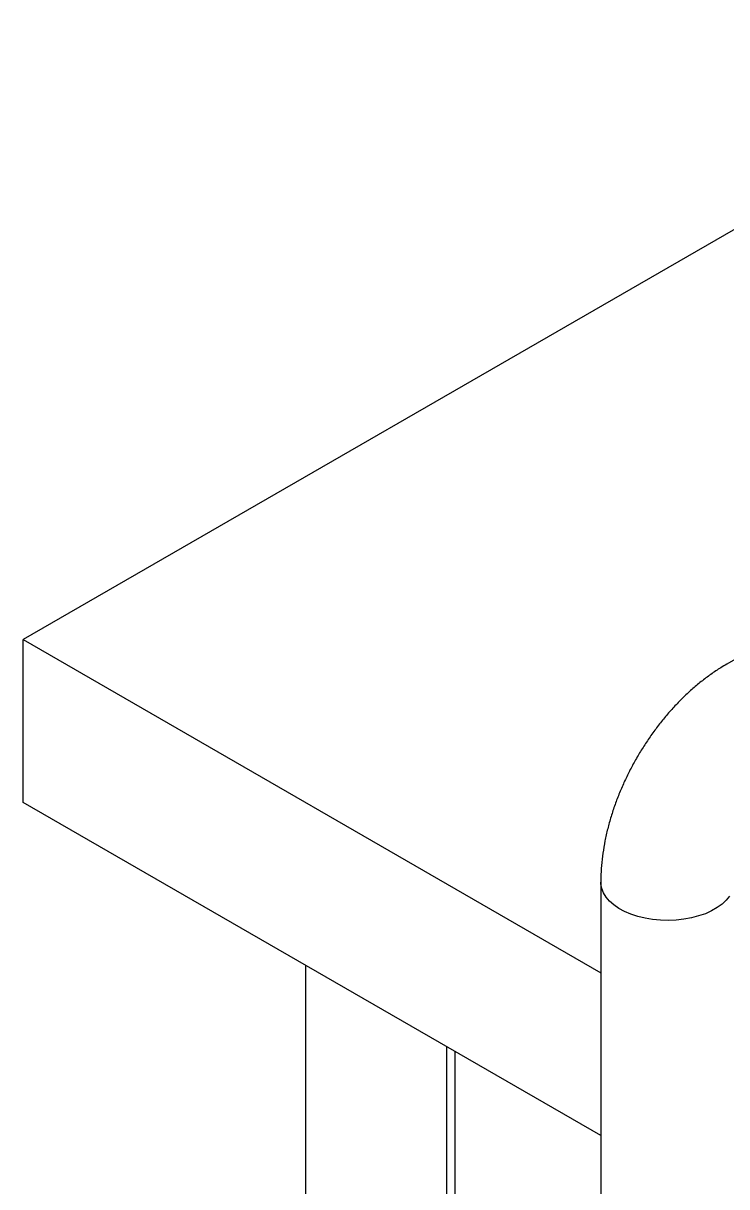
# Model space of a CAD drawing. Header units: millimetres. Extents: x -356 to 237, y 0 to 365.
# Drawn here: x -233.96 to -223.4, y 230.51 to 248 of the extents above; entities that cross this region are included whole.
import ezdxf

# ---------------------------------------------------------------- set-up
doc = ezdxf.new("R2010")
doc.units = ezdxf.units.MM

msp = doc.modelspace()

# ---------------------------------------------------------------- linework, layer by layer
at = {"color": 7, "linetype": 'Continuous', "lineweight": 25}
for p, q in [((-175.269, 266.149), (-223.396, 238.365)), ((-221.806, 245.754), (-233.965, 238.735)), ((-233.965, 238.735), (-225.288, 233.726)), ((-233.965, 236.285), (-233.965, 238.735)), ((-225.288, 231.277), (-233.965, 236.285)), ((-225.288, 235.088), (-225.288, 179.512)), ((-229.722, 210.768), (-229.722, 233.836)), ((-227.601, 214.528), (-227.601, 232.611)), ((-227.474, 214.602), (-227.474, 232.538))]:
    msp.add_line(p, q, dxfattribs=at)
at = {"color": 7, "linetype": 'Continuous', "lineweight": 25, "flags": 128}
msp.add_lwpolyline([(-223.356, 234.879), (-223.406, 234.817), (-223.467, 234.759), (-223.541, 234.705), (-223.624, 234.656), (-223.717, 234.614), (-223.819, 234.579), (-223.926, 234.55), (-224.039, 234.529), (-224.155, 234.516), (-224.274, 234.511), (-224.392, 234.514), (-224.509, 234.525), (-224.623, 234.544), (-224.732, 234.571), (-224.835, 234.605), (-224.93, 234.645), (-225.016, 234.692), (-225.092, 234.745), (-225.157, 234.802), (-225.209, 234.863), (-225.249, 234.928), (-225.275, 234.994), (-225.287, 235.062), (-225.288, 235.088)], dxfattribs=at)
at = {"color": 7, "linetype": 'Continuous', "lineweight": 25}
msp.add_open_spline([(-223.396, 238.365), (-223.426, 238.348), (-223.507, 238.299), (-223.636, 238.213), (-223.782, 238.103), (-223.924, 237.984), (-224.06, 237.856), (-224.191, 237.72), (-224.317, 237.578), (-224.436, 237.429), (-224.549, 237.274), (-224.655, 237.114), (-224.754, 236.95), (-224.846, 236.781), (-224.931, 236.608), (-225.007, 236.432), (-225.076, 236.254), (-225.135, 236.074), (-225.186, 235.891), (-225.227, 235.708), (-225.258, 235.524), (-225.279, 235.34), (-225.288, 235.194), (-225.288, 235.111), (-225.288, 235.088)], degree=3, knots=[0, 0, 0, 0, 0.026223, 0.071915, 0.118237, 0.165189, 0.212645, 0.260507, 0.308692, 0.357128, 0.405749, 0.454493, 0.503297, 0.552106, 0.60085, 0.649471, 0.697921, 0.746157, 0.794144, 0.841847, 0.889238, 0.936279, 0.982921, 1, 1, 1, 1], dxfattribs=at)

doc.saveas('drawing.dxf')
